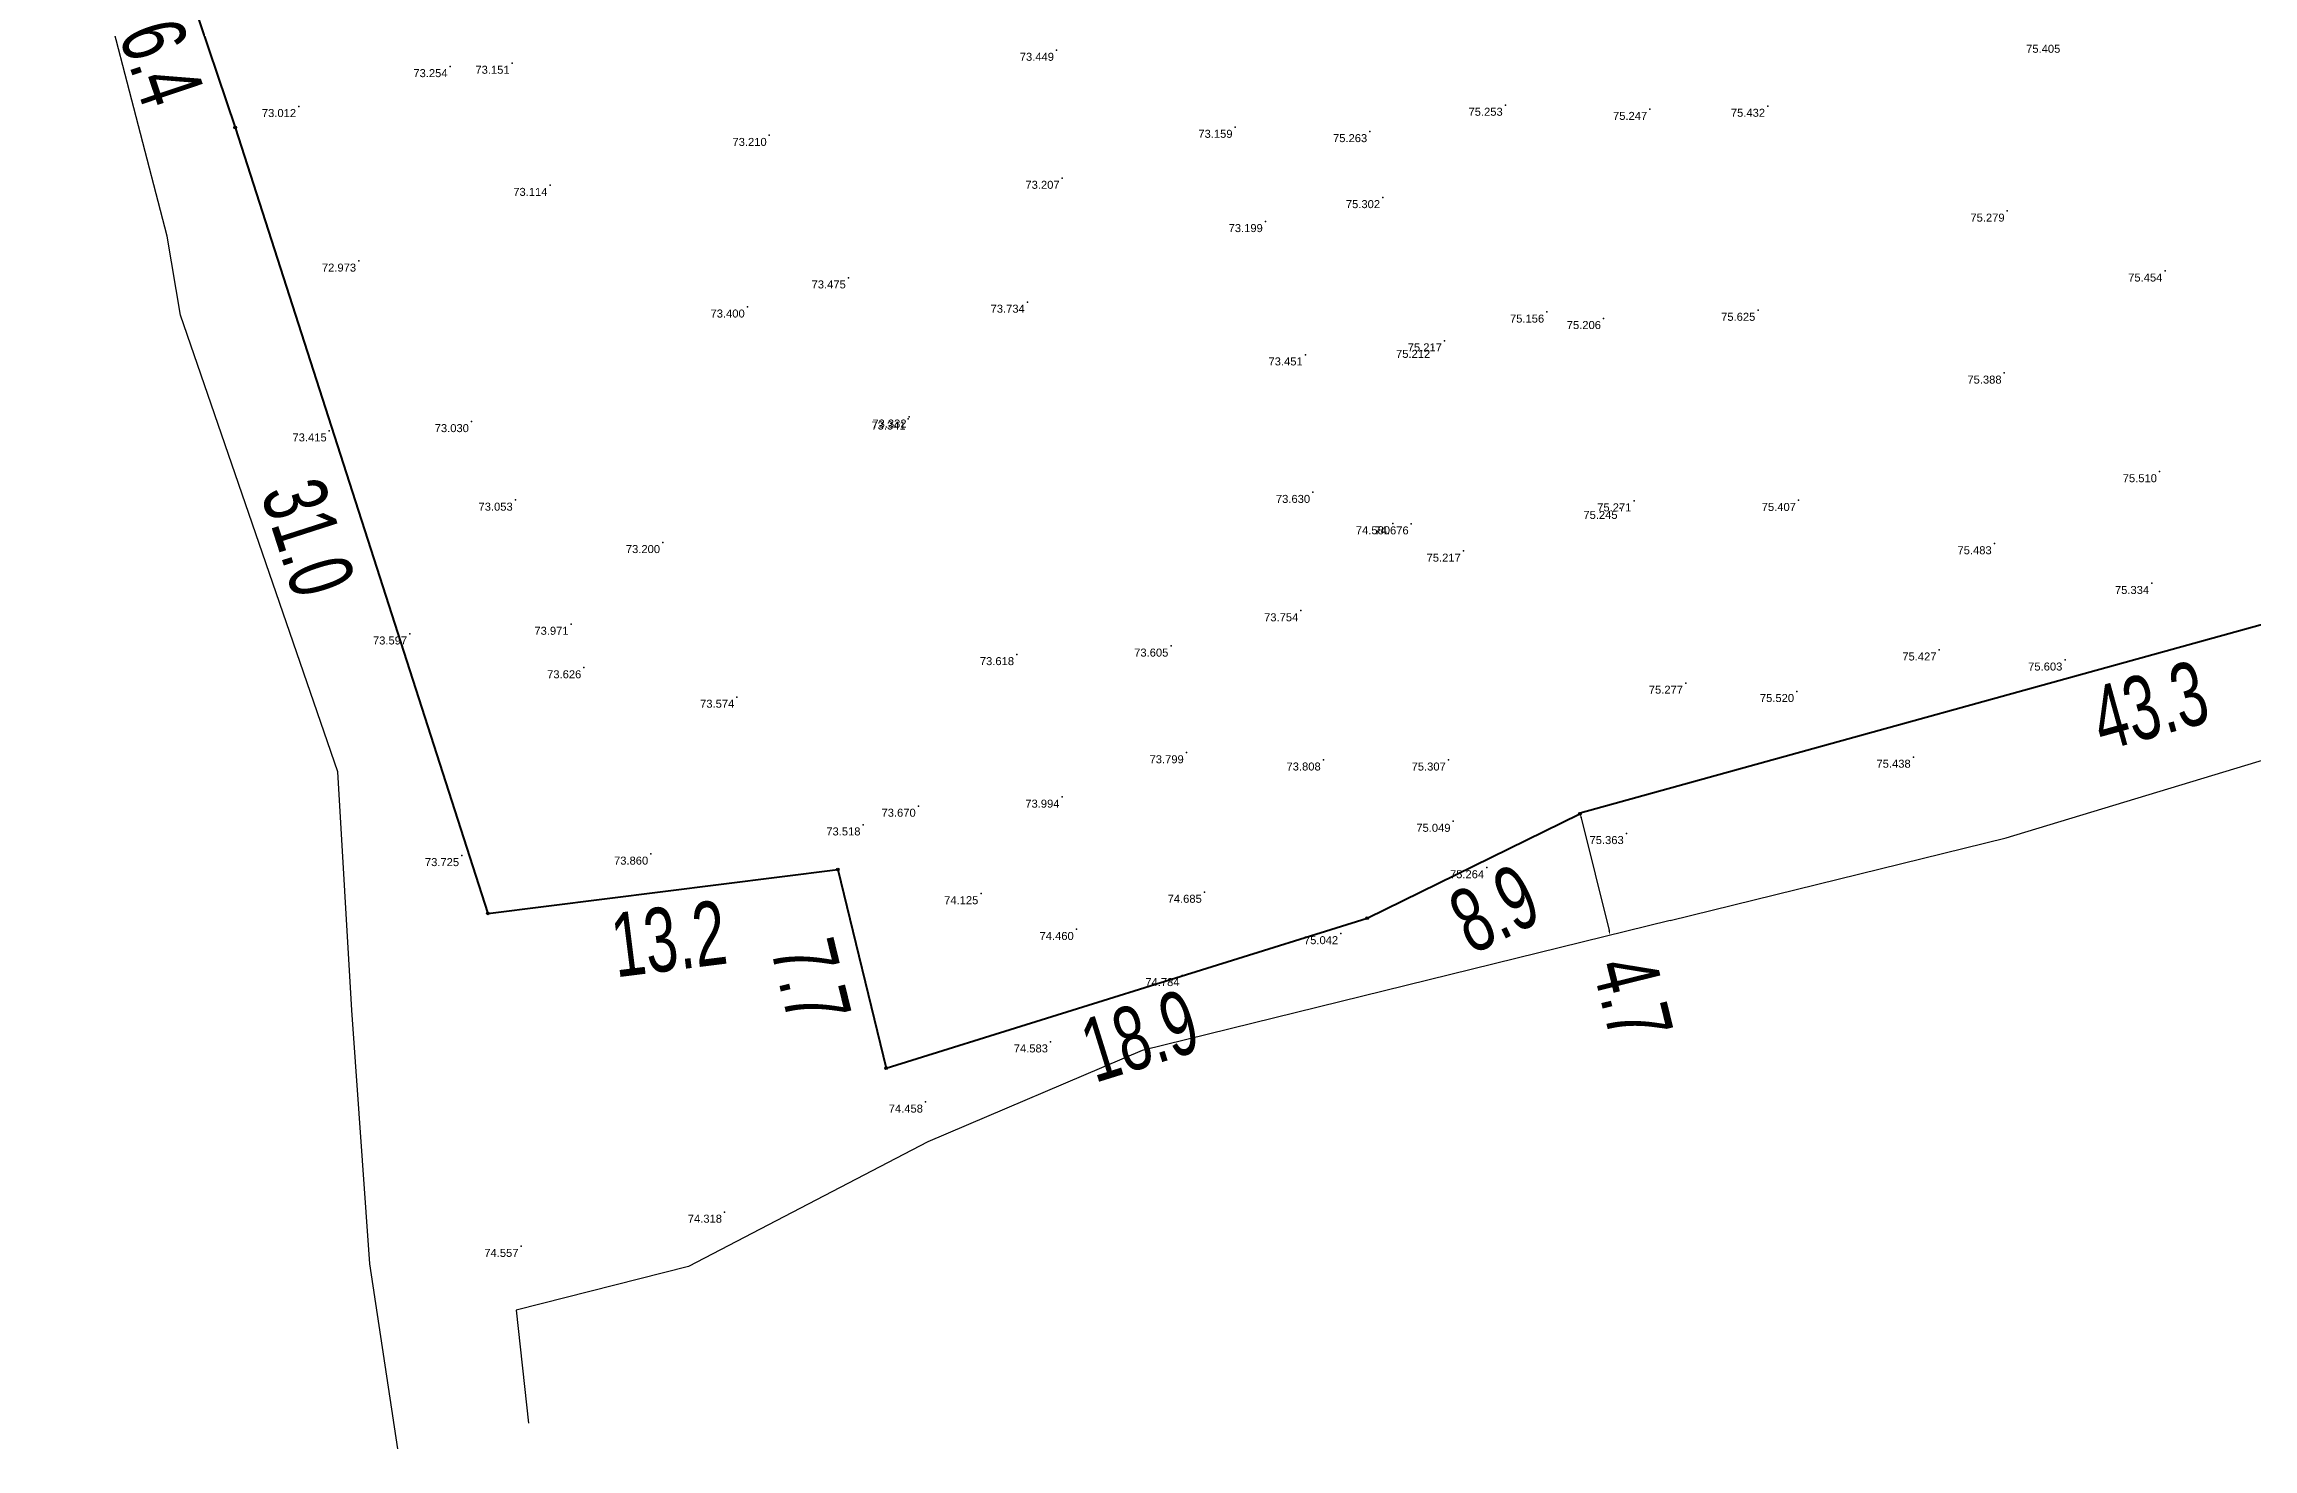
# Model space of a CAD drawing. Header units: millimetres. Extents: x 706139 to 707011, y 753722 to 954403.
# Drawn here: x 706536 to 706618.8, y 953704.7 to 953757.4 of the extents above; entities that cross this region are included whole.
import ezdxf
from ezdxf.enums import TextEntityAlignment as Align

# ---------------------------------------------------------------- set-up
doc = ezdxf.new("R2010")
doc.units = ezdxf.units.MM
doc.linetypes.add('SOLID_LINE', pattern=[0])
doc.layers.add('BD', color=1, linetype='Continuous', lineweight=40)
doc.layers.add('BD SYMBOL', color=7, linetype='Continuous', lineweight=30)
for name, color, linetype in [('dim', 7, 'Continuous'), ('Height', 7, 'Continuous'), ('RD', 5, 'Continuous')]:
    doc.layers.add(name, color=color, linetype=linetype)
doc.styles.add('DIM', font='ARIALN.TTF', dxfattribs={"width": 0.8, "height": 2.4})
doc.styles.get("Standard").update_dxf_attribs({"font": 'arial.ttf'})
doc.dimstyles.get("Standard").update_dxf_attribs({"dimtxt": 0.18, "dimasz": 0.18, "dimexe": 0.18, "dimexo": 0.0625, "dimgap": 0.09, "dimtad": 0, "dimtih": 1, "dimtoh": 1, "dimdec": 4, "dimzin": 0, "dimdsep": 46, "dimtxsty": 'Standard', "dimcen": 0.09, "dimadec": 0, "dimazin": 0, "dimtfac": 1, "dimtdec": 4, "dimtofl": 0, "dimtmove": 0, "dimatfit": 3, "dimfxl": 1, "dimtolj": 1, "dimtzin": 0, "dimarcsym": 0})

# ---------------------------------------------------------------- blocks, each defined once
blk = doc.blocks.new('BD')
at = {"linetype": 'ByBlock'}
for p, q in [((-0.037, -0.034), (0.037, 0.034)), ((-0.035, 0.035), (0.035, -0.035))]:
    blk.add_line(p, q, dxfattribs=at)
blk.add_circle((0, 0), 0.05)
blk.add_point((0, 0))
blk = doc.blocks.new('*D420')
at = {"layer": 'Defpoints', "color": 0, "transparency": 16777216}
for p in [(707884.097, 953708.897), (707842.363, 953697.35), (707842.845, 953695.609)]:
    blk.add_point(p, dxfattribs=at)
at = {"layer": 'dim', "color": 0, "transparency": 16777216, "insert": (707863.712, 953701.382), "char_height": 2.4, "attachment_point": 5, "rotation": 15.46559, "style": 'DIM'}
blk.add_mtext('\\A1;43.3', dxfattribs=at)
blk = doc.blocks.new('*D421')
at = {"layer": 'Defpoints', "color": 0, "transparency": 16777216}
for p in [(707842.357, 953697.322), (707834.375, 953693.416), (707835.161, 953691.81)]:
    blk.add_point(p, dxfattribs=at)
at = {"layer": 'dim', "color": 0, "transparency": 16777216, "insert": (707839.152, 953693.763), "char_height": 2.4, "attachment_point": 5, "rotation": 26.07917, "style": 'DIM'}
blk.add_mtext('\\A1;8.9', dxfattribs=at)
blk = doc.blocks.new('*D422')
at = {"layer": 'Defpoints', "color": 0, "transparency": 16777216}
for p in [(707834.375, 953693.416), (707816.345, 953687.786), (707816.846, 953686.181)]:
    blk.add_point(p, dxfattribs=at)
at = {"layer": 'dim', "color": 0, "transparency": 16777216, "insert": (707825.861, 953688.996), "char_height": 2.4, "attachment_point": 5, "rotation": 17.33934, "style": 'DIM'}
blk.add_mtext('\\A1;18.9', dxfattribs=at)
blk = doc.blocks.new('*D423')
at = {"layer": 'Defpoints', "color": 0, "transparency": 16777216}
for p in [(707814.53, 953695.237), (707812.631, 953694.775), (707816.345, 953687.786)]:
    blk.add_point(p, dxfattribs=at)
at = {"layer": 'dim', "color": 0, "transparency": 16777216, "insert": (707813.539, 953691.049), "char_height": 2.4, "attachment_point": 5, "rotation": 283.69014, "style": 'DIM'}
blk.add_mtext('\\A1;7.7', dxfattribs=at)
blk = doc.blocks.new('*D424')
at = {"layer": 'Defpoints', "color": 0, "transparency": 16777216}
for p in [(707814.53, 953695.237), (707801.418, 953693.594), (707814.753, 953693.453)]:
    blk.add_point(p, dxfattribs=at)
at = {"layer": 'dim', "color": 0, "transparency": 16777216, "insert": (707808.197, 953692.631), "char_height": 2.4, "attachment_point": 5, "rotation": 7.14223, "style": 'DIM'}
blk.add_mtext('\\A1;13.2', dxfattribs=at)
blk = doc.blocks.new('*D425')
at = {"layer": 'Defpoints', "color": 0, "transparency": 16777216}
for p in [(707791.94, 953723.063), (707789.931, 953722.417), (707801.418, 953693.594)]:
    blk.add_point(p, dxfattribs=at)
at = {"layer": 'dim', "color": 0, "transparency": 16777216, "insert": (707794.67, 953707.682), "char_height": 2.4, "attachment_point": 5, "rotation": 287.82915, "style": 'DIM'}
blk.add_mtext('\\A1;31.0', dxfattribs=at)
blk = doc.blocks.new('*D426')
at = {"layer": 'Defpoints', "color": 0, "transparency": 16777216}
for p in [(707789.911, 953729.106), (707788.16, 953728.518), (707791.94, 953723.063)]:
    blk.add_point(p, dxfattribs=at)
at = {"layer": 'dim', "color": 0, "transparency": 16777216, "insert": (707789.174, 953725.497), "char_height": 2.4, "attachment_point": 5, "rotation": 288.56001, "style": 'DIM'}
blk.add_mtext('\\A1;6.4', dxfattribs=at)
blk = doc.blocks.new('*D478')
at = {"layer": 'Defpoints', "color": 0, "transparency": 16777216}
for p in [(707842.363, 953697.35), (707843.491, 953692.773), (707843.491, 953692.773)]:
    blk.add_point(p, dxfattribs=at)
at = {"layer": 'dim', "color": 0, "lineweight": -2, "transparency": 16777216}
blk.add_line((707842.407, 953697.176), (707843.448, 953692.948), dxfattribs=at)
at = {"layer": 'dim', "color": 0, "transparency": 16777216}
for points in [[(707842.436, 953697.183), (707842.377, 953697.168), (707842.363, 953697.35)], [(707843.477, 953692.955), (707843.419, 953692.94), (707843.491, 953692.773)]]:
    blk.add_solid(points, dxfattribs=at)
at = {"layer": 'dim', "color": 0, "transparency": 16777216, "insert": (707844.346, 953690.413), "char_height": 2.4, "attachment_point": 5, "rotation": 283.8352, "style": 'DIM'}
blk.add_mtext('\\A1;4.7', dxfattribs=at)
blk = doc.blocks.new('FGHFGH')
at = {"layer": 'BD'}
for p, q in [((707789.91074, 953729.1062), (707791.93974, 953723.0632)), ((707791.93974, 953723.0632), (707801.41774, 953693.5942)), ((707884.09696, 953708.89706), (707842.36347, 953697.35033)), ((707834.375, 953693.41559), (707842.35674, 953697.3222)), ((707801.41774, 953693.5942), (707814.52974, 953695.2372)), ((707814.52974, 953695.2372), (707816.34474, 953687.7862)), ((707816.34474, 953687.7862), (707834.375, 953693.41559))]:
    blk.add_line(p, q, dxfattribs=at)
at = {"layer": 'RD'}
for p, q in [((707789.39674, 953718.9822), (707784.78174, 953736.7362)), ((707789.89274, 953716.0212), (707789.39674, 953718.9822)), ((707795.78474, 953698.8962), (707789.89274, 953716.0212)), ((707858.33874, 953696.4202), (707877.71374, 953702.3182)), ((707796.31974, 953689.9582), (707795.78474, 953698.8962)), ((707845.73774, 953693.3262), (707858.33874, 953696.4202)), ((707845.73774, 953693.3262), (707825.93874, 953688.4502)), ((707796.99574, 953680.4462), (707796.31974, 953689.9582)), ((707825.93874, 953688.4502), (707817.91074, 953685.0242)), ((707817.91074, 953685.0242), (707808.93674, 953680.3472)), ((707798.03974, 953673.5152), (707796.99574, 953680.4462)), ((707808.93674, 953680.3472), (707802.47111, 953678.71697)), ((707802.47111, 953678.71697), (707802.94274, 953674.4722))]:
    blk.add_line(p, q, dxfattribs=at)
at = {"layer": 'BD SYMBOL'}
for p in [(707791.93974, 953723.0632, 73.451), (707842.35674, 953697.3222, 75.571), (707814.52974, 953695.2372, 73.415), (707801.41774, 953693.5942, 73.911), (707834.375, 953693.41559, 99.302), (707816.34474, 953687.7862, 74.533)]:
    blk.add_blockref('BD', p, dxfattribs=at)
at = {"layer": 'dim'}
for p1, p2, distance, picture, middle in [((707791.93974, 953723.0632), (707789.91074, 953729.1062), 1.84709, '*D426', (707789.17422, 953725.49678)), ((707801.41774, 953693.5942), (707791.93974, 953723.0632), 2.11057, '*D425', (707794.66953, 953707.68249)), ((707884.09696, 953708.89706), (707842.36347, 953697.35033), 1.80675, '*D420', (707863.712, 953701.38236)), ((707842.35674, 953697.3222), (707834.375, 953693.41559), 1.78799, '*D421', (707839.15189, 953693.76295)), ((707801.41774, 953693.5942), (707814.52974, 953695.2372), -1.79863, '*D424', (707808.19737, 953692.63103)), ((707816.34474, 953687.7862), (707814.52974, 953695.2372), 1.95417, '*D423', (707813.53859, 953691.04921)), ((707834.375, 953693.41559), (707816.34474, 953687.7862), 1.68147, '*D422', (707825.861, 953688.99584))]:
    dim = blk.add_aligned_dim(p1=p1, p2=p2, distance=distance, dimstyle='Standard', dxfattribs=at)
    dim.commit()
    dim.dimension.update_dxf_attribs({"geometry": picture, "text_midpoint": middle})
dim = blk.add_linear_dim(base=(707843.49079, 953692.77284), p1=(707842.36347, 953697.35033), p2=(707843.49079, 953692.77284), angle=283.8351993, dimstyle='Standard', override={"dimsd1": 0, "dimsd2": 0}, dxfattribs=at)
dim.commit()
dim.dimension.update_dxf_attribs({"geometry": '*D478', "text_midpoint": (707844.34624, 953690.41295), "dimtype": 129})

msp = doc.modelspace()

# ---------------------------------------------------------------- linework, layer by layer
at = {"color": 0, "linetype": 'SOLID_LINE'}
for p in [(706573.9175, 953757.1791, 73.4492), (706573.9175, 953757.1791, 73.4492), (706551.1833, 953756.5662, 73.2539), (706551.1833, 953756.5662, 73.2539), (706553.5103, 953756.6925, 73.1507), (706553.5103, 953756.6925, 73.1507), (706545.5044, 953755.0694, 73.0124), (706545.5044, 953755.0694, 73.0124), (706590.7402, 953755.1179, 75.2533), (706590.7402, 953755.1179, 75.2533), (706596.1563, 953754.9625, 75.2469), (706596.1563, 953754.9625, 75.2469), (706600.5753, 953755.08, 75.4322), (706600.5753, 953755.08, 75.4322), (706563.1464, 953753.9864, 73.2103), (706563.1464, 953753.9864, 73.2103), (706580.6112, 953754.2916, 73.1586), (706580.6112, 953754.2916, 73.1586), (706585.6605, 953754.1287, 75.2634), (706585.6605, 953754.1287, 75.2634), (706554.9288, 953752.113, 73.1136), (706554.9288, 953752.113, 73.1136), (706574.1285, 953752.3783, 73.2071), (706574.1285, 953752.3783, 73.2071), (706586.1423, 953751.6544, 75.3019), (706586.1423, 953751.6544, 75.3019), (706581.7457, 953750.7553, 73.199), (706581.7457, 953750.7553, 73.199), (706609.5553, 953751.1483, 75.2787), (706609.5553, 953751.1483, 75.2787), (706547.7547, 953749.2745, 72.9727), (706547.7547, 953749.2745, 72.9727), (706615.4709, 953748.9022, 75.4542), (706615.4709, 953748.9022, 75.4542), (706566.1125, 953748.6434, 73.4751), (706566.1125, 953748.6434, 73.4751), (706562.3241, 953747.5521, 73.3996), (706562.3241, 953747.5521, 73.3996), (706572.8231, 953747.733, 73.734), (706572.8231, 953747.733, 73.734), (706592.2938, 953747.3613, 75.1562), (706592.2938, 953747.3613, 75.1562), (706594.4234, 953747.1203, 75.2059), (706594.4234, 953747.1203, 75.2059), (706600.2109, 953747.429, 75.625), (706600.2109, 953747.429, 75.625), (706588.4614, 953746.2834, 75.2169), (706588.4614, 953746.2834, 75.2169), (706583.2415, 953745.756, 73.4509), (706583.2415, 953745.756, 73.4509), (706588.0222, 953746.0384, 75.2116), (706588.0222, 953746.0384, 75.2116), (706609.442, 953745.0746, 75.3883), (706609.442, 953745.0746, 75.3883), (706551.9836, 953743.2552, 73.0302), (706551.9836, 953743.2552, 73.0302), (706568.3567, 953743.3528, 73.3412), (706568.3567, 953743.3528, 73.3412), (706568.3905, 953743.4266, 73.332), (706568.3905, 953743.4266, 73.332), (706546.6514, 953742.9068, 73.415), (706546.6514, 953742.9068, 73.415), (706615.2664, 953741.3765, 75.5105), (706615.2664, 953741.3765, 75.5105), (706583.52, 953740.6007, 73.6304), (706583.52, 953740.6007, 73.6304), (706553.6255, 953740.3098, 73.0534), (706553.6255, 953740.3098, 73.0534), (706595.0468, 953739.9996, 75.2451), (706595.0468, 953739.9996, 75.2451), (706595.5638, 953740.283, 75.2714), (706595.5638, 953740.283, 75.2714), (706601.7321, 953740.2992, 75.4075), (706601.7321, 953740.2992, 75.4075), (706586.5158, 953739.4258, 74.58), (706586.5158, 953739.4258, 74.58), (706587.2146, 953739.4197, 74.6756), (706587.2146, 953739.4197, 74.6756), (706559.1496, 953738.7195, 73.1998), (706559.1496, 953738.7195, 73.1998), (706589.168, 953738.3976, 75.217), (706589.168, 953738.3976, 75.217), (706609.0715, 953738.6755, 75.4832), (706609.0715, 953738.6755, 75.4832), (706614.974, 953737.186, 75.334), (706555.7201, 953735.6564, 73.9705), (706555.7201, 953735.6564, 73.9705), (706583.076, 953736.1616, 73.7541), (706583.076, 953736.1616, 73.7541), (706549.6677, 953735.2926, 73.5965), (706549.6677, 953735.2926, 73.5965), (706578.2059, 953734.8381, 73.6046), (706578.2059, 953734.8381, 73.6046), (706607.002, 953734.692, 75.4272), (706607.002, 953734.692, 75.4272), (706556.1979, 953734.0246, 73.6259), (706556.1979, 953734.0246, 73.6259), (706572.4208, 953734.5179, 73.6184), (706572.4208, 953734.5179, 73.6184), (706611.7209, 953734.3153, 75.6027), (706611.7209, 953734.3153, 75.6027), (706597.4992, 953733.4475, 75.2768), (706597.4992, 953733.4475, 75.2768), (706601.6635, 953733.1352, 75.5202), (706601.6635, 953733.1352, 75.5202), (706561.9328, 953732.9208, 73.5744), (706561.9328, 953732.9208, 73.5744), (706578.7826, 953730.8377, 73.7995), (706578.7826, 953730.8377, 73.7995), (706583.9167, 953730.5666, 73.8078), (706583.9167, 953730.5666, 73.8078), (706588.6066, 953730.5652, 75.3069), (706588.6066, 953730.5652, 75.3069), (706606.0347, 953730.6708, 75.4384), (706606.0347, 953730.6708, 75.4384), (706574.1244, 953729.1738, 73.994), (706574.1244, 953729.1738, 73.994), (706566.6635, 953728.1322, 73.5181), (706566.6635, 953728.1322, 73.5181), (706568.7341, 953728.8332, 73.67), (706568.7341, 953728.8332, 73.67), (706588.783, 953728.268, 75.049), (706588.783, 953728.268, 75.049), (706595.2766, 953727.8083, 75.3633), (706595.2766, 953727.8083, 75.3633), (706551.6161, 953726.9819, 73.7254), (706551.6161, 953726.9819, 73.7254), (706558.7058, 953727.0378, 73.8597), (706558.7058, 953727.0378, 73.8597), (706590.0444, 953726.527, 75.264), (706590.0444, 953726.527, 75.264), (706571.082, 953725.554, 74.125), (706571.082, 953725.554, 74.125), (706579.459, 953725.607, 74.685), (706579.459, 953725.607, 74.685), (706574.658, 953724.212, 74.46), (706574.658, 953724.212, 74.46), (706584.5707, 953724.0546, 75.0421), (706584.5707, 953724.0546, 75.0421), (706578.6238, 953722.4826, 74.7838), (706578.6238, 953722.4826, 74.7838), (706573.6911, 953719.9954, 74.5833), (706573.6911, 953719.9954, 74.5833), (706569.0046, 953717.7397, 74.4578), (706569.0046, 953717.7397, 74.4578), (706561.4717, 953713.6107, 74.3182), (706561.4717, 953713.6107, 74.3182), (706553.8432, 953712.3286, 74.5569), (706553.8432, 953712.3286, 74.5569)]:
    msp.add_point(p, dxfattribs=at)

# ---------------------------------------------------------------- block references
msp.add_blockref('FGHFGH', (-1248.8207, 31.2158))

# ---------------------------------------------------------------- texts
at = {"layer": 'Height', "color": 4, "linetype": 'SOLID_LINE'}
for s, p in [('73.449', (706573.8175, 953757.0791, 73.4492)), ('73.449', (706573.8175, 953757.0791, 73.4492)), ('75.405', (706611.5449, 953757.3795, 75.4051)), ('75.405', (706611.5449, 953757.3795, 75.4051)), ('73.254', (706551.0833, 953756.4662, 73.2539)), ('73.254', (706551.0833, 953756.4662, 73.2539)), ('73.151', (706553.4103, 953756.5925, 73.1507)), ('73.151', (706553.4103, 953756.5925, 73.1507)), ('73.012', (706545.4044, 953754.9694, 73.0124)), ('73.012', (706545.4044, 953754.9694, 73.0124)), ('75.253', (706590.6402, 953755.0179, 75.2533)), ('75.253', (706590.6402, 953755.0179, 75.2533)), ('75.247', (706596.0563, 953754.8625, 75.2469)), ('75.247', (706596.0563, 953754.8625, 75.2469)), ('75.432', (706600.4753, 953754.98, 75.4322)), ('75.432', (706600.4753, 953754.98, 75.4322)), ('73.210', (706563.0464, 953753.8864, 73.2103)), ('73.210', (706563.0464, 953753.8864, 73.2103)), ('73.159', (706580.5112, 953754.1916, 73.1586)), ('73.159', (706580.5112, 953754.1916, 73.1586)), ('75.263', (706585.5605, 953754.0287, 75.2634)), ('75.263', (706585.5605, 953754.0287, 75.2634)), ('73.207', (706574.0285, 953752.2783, 73.2071)), ('73.207', (706574.0285, 953752.2783, 73.2071)), ('73.114', (706554.8288, 953752.013, 73.1136)), ('73.114', (706554.8288, 953752.013, 73.1136)), ('75.302', (706586.0423, 953751.5544, 75.3019)), ('75.302', (706586.0423, 953751.5544, 75.3019)), ('73.199', (706581.6457, 953750.6553, 73.199)), ('73.199', (706581.6457, 953750.6553, 73.199)), ('75.279', (706609.4553, 953751.0483, 75.2787)), ('75.279', (706609.4553, 953751.0483, 75.2787)), ('72.973', (706547.6547, 953749.1745, 72.9727)), ('72.973', (706547.6547, 953749.1745, 72.9727)), ('75.454', (706615.3709, 953748.8022, 75.4542)), ('75.454', (706615.3709, 953748.8022, 75.4542)), ('73.475', (706566.0125, 953748.5434, 73.4751)), ('73.475', (706566.0125, 953748.5434, 73.4751)), ('73.400', (706562.2241, 953747.4521, 73.3996)), ('73.400', (706562.2241, 953747.4521, 73.3996)), ('73.734', (706572.7231, 953747.633, 73.734)), ('73.734', (706572.7231, 953747.633, 73.734)), ('75.156', (706592.1938, 953747.2613, 75.1562)), ('75.156', (706592.1938, 953747.2613, 75.1562)), ('75.625', (706600.1109, 953747.329, 75.625)), ('75.625', (706600.1109, 953747.329, 75.625)), ('75.206', (706594.3234, 953747.0203, 75.2059)), ('75.206', (706594.3234, 953747.0203, 75.2059)), ('73.451', (706583.1415, 953745.656, 73.4509)), ('73.451', (706583.1415, 953745.656, 73.4509)), ('75.212', (706587.9222, 953745.9384, 75.2116)), ('75.212', (706587.9222, 953745.9384, 75.2116)), ('75.217', (706588.3614, 953746.1834, 75.2169)), ('75.217', (706588.3614, 953746.1834, 75.2169)), ('75.388', (706609.342, 953744.9746, 75.3883)), ('75.388', (706609.342, 953744.9746, 75.3883)), ('73.030', (706551.8836, 953743.1552, 73.0302)), ('73.030', (706551.8836, 953743.1552, 73.0302)), ('73.341', (706568.2567, 953743.2528, 73.3412)), ('73.341', (706568.2567, 953743.2528, 73.3412)), ('73.332', (706568.2905, 953743.3266, 73.332)), ('73.332', (706568.2905, 953743.3266, 73.332)), ('73.415', (706546.5514, 953742.8068, 73.415)), ('73.415', (706546.5514, 953742.8068, 73.415)), ('75.510', (706615.1664, 953741.2765, 75.5105)), ('75.510', (706615.1664, 953741.2765, 75.5105)), ('73.630', (706583.42, 953740.5007, 73.6304)), ('73.630', (706583.42, 953740.5007, 73.6304)), ('73.053', (706553.5255, 953740.2098, 73.0534)), ('73.053', (706553.5255, 953740.2098, 73.0534)), ('75.245', (706594.9468, 953739.8996, 75.2451)), ('75.245', (706594.9468, 953739.8996, 75.2451)), ('75.271', (706595.4638, 953740.183, 75.2714)), ('75.271', (706595.4638, 953740.183, 75.2714)), ('75.407', (706601.6321, 953740.1992, 75.4075)), ('75.407', (706601.6321, 953740.1992, 75.4075)), ('74.580', (706586.4158, 953739.3258, 74.58)), ('74.580', (706586.4158, 953739.3258, 74.58)), ('74.676', (706587.1146, 953739.3197, 74.6756)), ('74.676', (706587.1146, 953739.3197, 74.6756)), ('73.200', (706559.0496, 953738.6195, 73.1998)), ('73.200', (706559.0496, 953738.6195, 73.1998)), ('75.217', (706589.068, 953738.2976, 75.217)), ('75.217', (706589.068, 953738.2976, 75.217)), ('75.483', (706608.9715, 953738.5755, 75.4832)), ('75.483', (706608.9715, 953738.5755, 75.4832)), ('75.334', (706614.874, 953737.086, 75.334)), ('73.971', (706555.6201, 953735.5564, 73.9705)), ('73.971', (706555.6201, 953735.5564, 73.9705)), ('73.754', (706582.976, 953736.0616, 73.7541)), ('73.754', (706582.976, 953736.0616, 73.7541)), ('73.597', (706549.5677, 953735.1926, 73.5965)), ('73.597', (706549.5677, 953735.1926, 73.5965)), ('73.605', (706578.1059, 953734.7381, 73.6046)), ('73.605', (706578.1059, 953734.7381, 73.6046)), ('73.626', (706556.0979, 953733.9246, 73.6259)), ('73.626', (706556.0979, 953733.9246, 73.6259)), ('73.618', (706572.3208, 953734.4179, 73.6184)), ('73.618', (706572.3208, 953734.4179, 73.6184)), ('75.427', (706606.902, 953734.592, 75.4272)), ('75.427', (706606.902, 953734.592, 75.4272)), ('75.603', (706611.6209, 953734.2153, 75.6027)), ('75.603', (706611.6209, 953734.2153, 75.6027)), ('75.277', (706597.3992, 953733.3475, 75.2768)), ('75.277', (706597.3992, 953733.3475, 75.2768)), ('75.520', (706601.5635, 953733.0352, 75.5202)), ('75.520', (706601.5635, 953733.0352, 75.5202)), ('73.574', (706561.8328, 953732.8208, 73.5744)), ('73.574', (706561.8328, 953732.8208, 73.5744)), ('73.799', (706578.6826, 953730.7377, 73.7995)), ('73.799', (706578.6826, 953730.7377, 73.7995)), ('75.438', (706605.9347, 953730.5708, 75.4384)), ('75.438', (706605.9347, 953730.5708, 75.4384)), ('73.808', (706583.8167, 953730.4666, 73.8078)), ('73.808', (706583.8167, 953730.4666, 73.8078)), ('75.307', (706588.5066, 953730.4652, 75.3069)), ('75.307', (706588.5066, 953730.4652, 75.3069)), ('73.994', (706574.0244, 953729.0738, 73.994)), ('73.994', (706574.0244, 953729.0738, 73.994)), ('73.518', (706566.5635, 953728.0322, 73.5181)), ('73.518', (706566.5635, 953728.0322, 73.5181)), ('73.670', (706568.6341, 953728.7332, 73.67)), ('73.670', (706568.6341, 953728.7332, 73.67)), ('75.049', (706588.683, 953728.168, 75.049)), ('75.049', (706588.683, 953728.168, 75.049)), ('75.363', (706595.1766, 953727.7083, 75.3633)), ('75.363', (706595.1766, 953727.7083, 75.3633)), ('73.725', (706551.5161, 953726.8819, 73.7254)), ('73.725', (706551.5161, 953726.8819, 73.7254)), ('73.860', (706558.6058, 953726.9378, 73.8597)), ('73.860', (706558.6058, 953726.9378, 73.8597)), ('75.264', (706589.9444, 953726.427, 75.264)), ('75.264', (706589.9444, 953726.427, 75.264)), ('74.125', (706570.982, 953725.454, 74.125)), ('74.125', (706570.982, 953725.454, 74.125)), ('74.685', (706579.359, 953725.507, 74.685)), ('74.685', (706579.359, 953725.507, 74.685)), ('74.460', (706574.558, 953724.112, 74.46)), ('74.460', (706574.558, 953724.112, 74.46)), ('75.042', (706584.4707, 953723.9546, 75.0421)), ('75.042', (706584.4707, 953723.9546, 75.0421)), ('74.784', (706578.5238, 953722.3826, 74.7838)), ('74.784', (706578.5238, 953722.3826, 74.7838)), ('74.583', (706573.5911, 953719.8954, 74.5833)), ('74.583', (706573.5911, 953719.8954, 74.5833)), ('74.458', (706568.9046, 953717.6397, 74.4578)), ('74.458', (706568.9046, 953717.6397, 74.4578)), ('74.318', (706561.3717, 953713.5107, 74.3182)), ('74.318', (706561.3717, 953713.5107, 74.3182)), ('74.557', (706553.7432, 953712.2286, 74.5569)), ('74.557', (706553.7432, 953712.2286, 74.5569))]:
    msp.add_text(s, height=0.3, dxfattribs=at).set_placement(p, align=Align.TOP_RIGHT)

doc.saveas('drawing.dxf')
